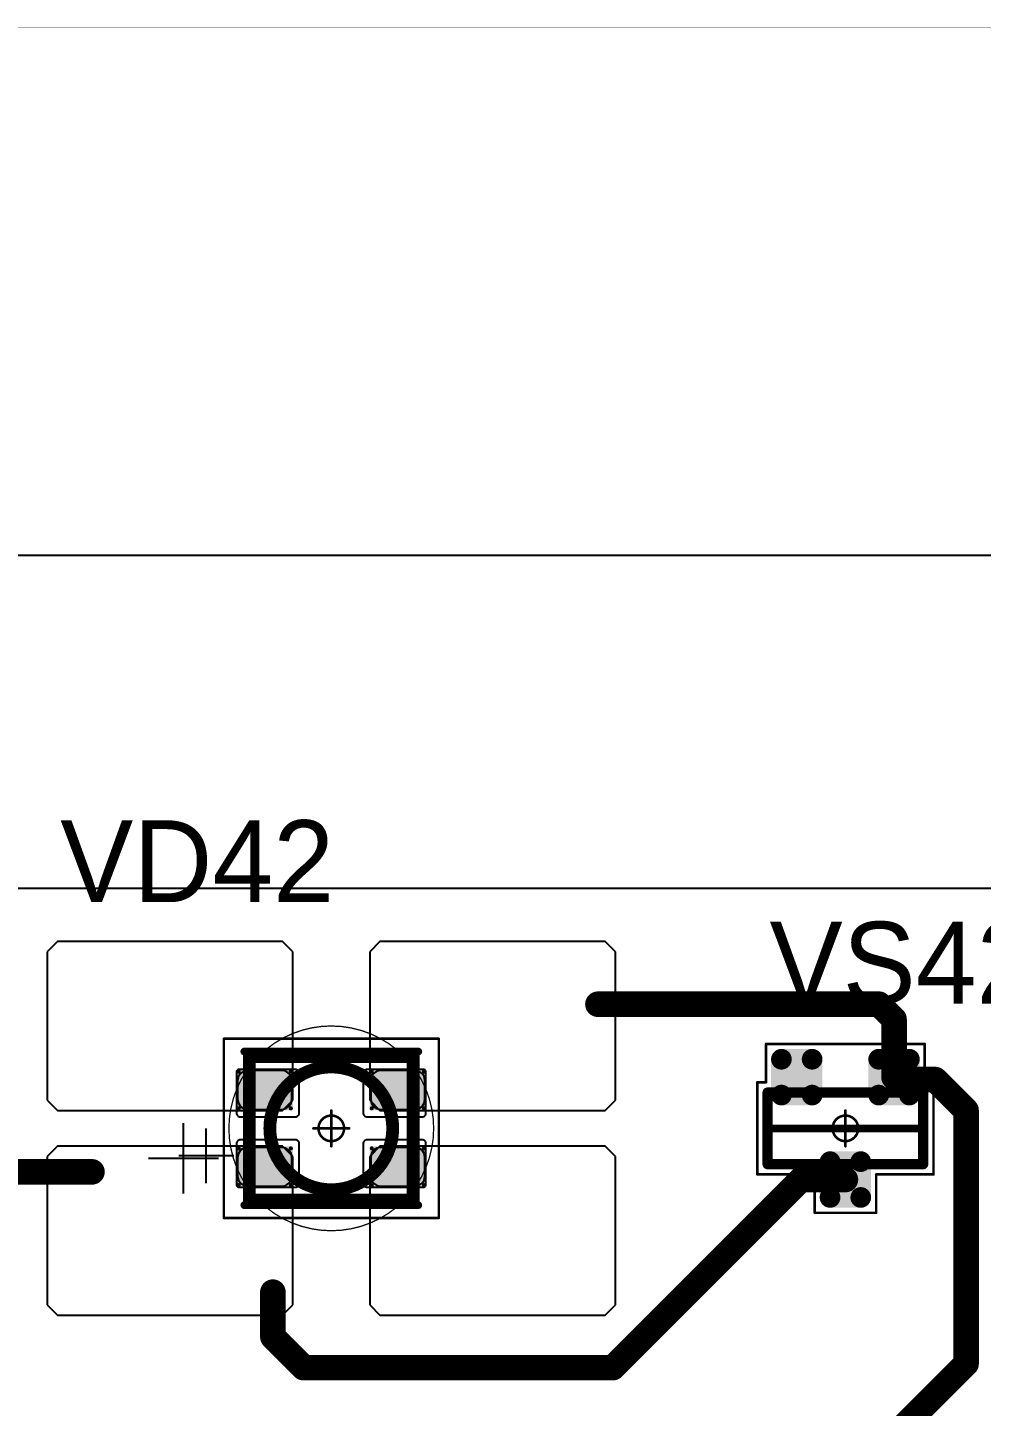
# Model space of a CAD drawing. Header units: millimetres. Extents: x 0 to 400, y 0 to 514.
# Drawn here: x 154.07 to 172.7, y 487.07 to 514.01 of the extents above; entities that cross this region are included whole.
import ezdxf

# ---------------------------------------------------------------- set-up
doc = ezdxf.new("R2010")
doc.units = ezdxf.units.MM
for name, color, linetype in [('Mechanical10', 56, 'Continuous'), ('Mechanical13', 56, 'Continuous'), ('Mechanical15', 56, 'Continuous'), ('Mechanical2', 216, 'Continuous'), ('TopLayer', 1, 'Continuous'), ('TopOverlay', 2, 'Continuous'), ('TopPaste', 8, 'Continuous'), ('TopSolder', 216, 'Continuous')]:
    doc.layers.add(name, color=color, linetype=linetype)

# ---------------------------------------------------------------- blocks, each defined once
blk = doc.blocks.new('SOT23_140')
at = {"layer": 'Mechanical13', "const_width": 0.2}
for points in [[(0.7, 1.52), (-0.7, 1.52)], [(-0.7, -1.52), (-0.7, 1.52)], [(0.7, -1.52), (0.7, 1.52)], [(0.7, -1.52), (-0.7, -1.52)]]:
    blk.add_lwpolyline(points, dxfattribs=at)
at = {"layer": 'Mechanical13', "const_width": 0.1}
for points in [[(-0.75, 1.52, 1), (-0.65, 1.52, 1)], [(-0.75, 1.52, 1), (-0.65, 1.52, 1)], [(0.65, 1.52, 1), (0.75, 1.52, 1)], [(0.65, 1.52, 1), (0.75, 1.52, 1)], [(-0.75, -1.52, 1), (-0.65, -1.52, 1)], [(-0.75, -1.52, 1), (-0.65, -1.52, 1)], [(0.65, -1.52, 1), (0.75, -1.52, 1)], [(0.65, -1.52, 1), (0.75, -1.52, 1)]]:
    blk.add_lwpolyline(points, format="xyb", close=True, dxfattribs=at)
at = {"layer": 'Mechanical15', "const_width": 0.05}
for points in [[(-0.9, 1.55), (-0.9, 1.72)], [(0.9, 1.72), (-0.9, 1.72)], [(0.9, 0.6), (0.9, 1.72)], [(-1.65, -1.55), (-1.65, 1.55)], [(-0.9, 1.55), (-1.65, 1.55)], [(1.65, 0.6), (0.9, 0.6)], [(1.65, -0.6), (1.65, 0.6)], [(0, -0.35), (0, 0.35)], [(0.35, 0), (-0.35, 0)], [(1.65, -0.6), (0.9, -0.6)], [(0.9, -1.72), (0.9, -0.6)], [(-0.9, -1.55), (-1.65, -1.55)], [(-0.9, -1.72), (-0.9, -1.55)], [(0.9, -1.72), (-0.9, -1.72)]]:
    blk.add_lwpolyline(points, dxfattribs=at)
at = {"layer": 'Mechanical15'}
for points, const_width in [([(-0.913, 1.72, 1), (-0.888, 1.72, 1)], 0.025), ([(-0.913, 1.72, 1), (-0.888, 1.72, 1)], 0.025), ([(0.888, 1.72, 1), (0.913, 1.72, 1)], 0.025), ([(0.888, 1.72, 1), (0.913, 1.72, 1)], 0.025), ([(-1.662, 1.55, 1), (-1.637, 1.55, 1)], 0.025), ([(-1.662, 1.55, 1), (-1.637, 1.55, 1)], 0.025), ([(-0.913, 1.55, 1), (-0.888, 1.55, 1)], 0.025), ([(-0.913, 1.55, 1), (-0.888, 1.55, 1)], 0.025), ([(0.888, 0.6, 1), (0.913, 0.6, 1)], 0.025), ([(0.888, 0.6, 1), (0.913, 0.6, 1)], 0.025), ([(1.637, 0.6, 1), (1.662, 0.6, 1)], 0.025), ([(1.637, 0.6, 1), (1.662, 0.6, 1)], 0.025), ([(0.25, 0, 1), (-0.25, 0, 1)], 0.05), ([(-0.012, 0.35, 1), (0.012, 0.35, 1)], 0.025), ([(-0.362, 0, 1), (-0.337, 0, 1)], 0.025), ([(-0.262, 0, 1), (-0.238, 0, 1)], 0.025), ([(0.238, 0, 1), (0.262, 0, 1)], 0.025), ([(0.337, 0, 1), (0.362, 0, 1)], 0.025), ([(-0.012, -0.35, 1), (0.012, -0.35, 1)], 0.025), ([(0.888, -0.6, 1), (0.913, -0.6, 1)], 0.025), ([(0.888, -0.6, 1), (0.913, -0.6, 1)], 0.025), ([(1.637, -0.6, 1), (1.662, -0.6, 1)], 0.025), ([(1.637, -0.6, 1), (1.662, -0.6, 1)], 0.025), ([(-1.662, -1.55, 1), (-1.637, -1.55, 1)], 0.025), ([(-1.662, -1.55, 1), (-1.637, -1.55, 1)], 0.025), ([(-0.913, -1.55, 1), (-0.888, -1.55, 1)], 0.025), ([(-0.913, -1.55, 1), (-0.888, -1.55, 1)], 0.025), ([(-0.913, -1.72, 1), (-0.888, -1.72, 1)], 0.025), ([(-0.913, -1.72, 1), (-0.888, -1.72, 1)], 0.025), ([(0.888, -1.72, 1), (0.913, -1.72, 1)], 0.025), ([(0.888, -1.72, 1), (0.913, -1.72, 1)], 0.025)]:
    blk.add_lwpolyline(points, format="xyb", close=True, dxfattribs=dict(at, const_width=const_width))
at = {"layer": 'TopLayer', "const_width": 0.1}
for points in [[(-1.4, 1.25, 1), (-1.3, 1.25, 1)], [(-0.7, 1.25, 1), (-0.6, 1.25, 1)], [(-1.4, 0.65, 1), (-1.3, 0.65, 1)], [(-0.7, 0.65, 1), (-0.6, 0.65, 1)], [(0.6, 0.3, 1), (0.7, 0.3, 1)], [(1.3, 0.3, 1), (1.4, 0.3, 1)], [(0.6, -0.3, 1), (0.7, -0.3, 1)], [(1.3, -0.3, 1), (1.4, -0.3, 1)], [(-1.4, -0.65, 1), (-1.3, -0.65, 1)], [(-0.7, -0.65, 1), (-0.6, -0.65, 1)], [(-1.4, -1.25, 1), (-1.3, -1.25, 1)], [(-0.7, -1.25, 1), (-0.6, -1.25, 1)]]:
    blk.add_lwpolyline(points, format="xyb", close=True, dxfattribs=at)
at = {"layer": 'TopLayer'}
for points in [[(-1.35, 1.35), (-1.35, 0.55), (-0.65, 1.35), (-0.65, 0.55)], [(-1.45, 1.25), (-1.45, 0.65), (-0.55, 1.25), (-0.55, 0.65)], [(0.55, 0.3), (0.55, -0.3), (1.45, 0.3), (1.45, -0.3)], [(0.65, 0.4), (0.65, -0.4), (1.35, 0.4), (1.35, -0.4)], [(-1.45, -0.65), (-1.45, -1.25), (-0.55, -0.65), (-0.55, -1.25)], [(-1.35, -0.55), (-1.35, -1.35), (-0.65, -0.55), (-0.65, -1.35)]]:
    blk.add_solid(points, dxfattribs=at)
at = {"layer": 'TopOverlay', "const_width": 0.15}
blk.add_lwpolyline([(0, -1.5), (0, 1.5)], dxfattribs=at)
at = {"layer": 'TopOverlay', "const_width": 0.075}
for points in [[(-0.038, 1.5, 1), (0.038, 1.5, 1)], [(-0.038, -1.5, 1), (0.038, -1.5, 1)]]:
    blk.add_lwpolyline(points, format="xyb", close=True, dxfattribs=at)
at = {"layer": 'TopPaste', "const_width": 0.075}
for points in [[(-1.387, 1.25, 1), (-1.313, 1.25, 1)], [(-0.687, 1.25, 1), (-0.613, 1.25, 1)], [(-1.387, 0.65, 1), (-1.313, 0.65, 1)], [(-0.687, 0.65, 1), (-0.613, 0.65, 1)], [(0.613, 0.3, 1), (0.687, 0.3, 1)], [(1.313, 0.3, 1), (1.387, 0.3, 1)], [(0.613, -0.3, 1), (0.687, -0.3, 1)], [(1.313, -0.3, 1), (1.387, -0.3, 1)], [(-1.387, -0.65, 1), (-1.313, -0.65, 1)], [(-0.687, -0.65, 1), (-0.613, -0.65, 1)], [(-1.387, -1.25, 1), (-1.313, -1.25, 1)], [(-0.687, -1.25, 1), (-0.613, -1.25, 1)]]:
    blk.add_lwpolyline(points, format="xyb", close=True, dxfattribs=at)
at = {"layer": 'TopPaste'}
for points in [[(-1.425, 1.25), (-1.425, 0.65), (-0.575, 1.25), (-0.575, 0.65)], [(-1.35, 1.325), (-1.35, 0.575), (-0.65, 1.325), (-0.65, 0.575)], [(0.575, 0.3), (0.575, -0.3), (1.425, 0.3), (1.425, -0.3)], [(0.65, 0.375), (0.65, -0.375), (1.35, 0.375), (1.35, -0.375)], [(-1.425, -0.65), (-1.425, -1.25), (-0.575, -0.65), (-0.575, -1.25)], [(-1.35, -0.575), (-1.35, -1.325), (-0.65, -0.575), (-0.65, -1.325)]]:
    blk.add_solid(points, dxfattribs=at)
at = {"layer": 'TopSolder', "const_width": 0.202}
for points in [[(-1.451, 1.25, 1), (-1.249, 1.25, 1)], [(-0.751, 1.25, 1), (-0.549, 1.25, 1)], [(-1.451, 0.65, 1), (-1.249, 0.65, 1)], [(-0.751, 0.65, 1), (-0.549, 0.65, 1)], [(0.549, 0.3, 1), (0.751, 0.3, 1)], [(1.249, 0.3, 1), (1.451, 0.3, 1)], [(0.549, -0.3, 1), (0.751, -0.3, 1)], [(1.249, -0.3, 1), (1.451, -0.3, 1)], [(-1.451, -0.65, 1), (-1.249, -0.65, 1)], [(-0.751, -0.65, 1), (-0.549, -0.65, 1)], [(-1.451, -1.25, 1), (-1.249, -1.25, 1)], [(-0.751, -1.25, 1), (-0.549, -1.25, 1)]]:
    blk.add_lwpolyline(points, format="xyb", close=True, dxfattribs=at)
at = {"layer": 'TopSolder'}
for points in [[(-1.35, 1.452), (-1.35, 0.448), (-0.65, 1.452), (-0.65, 0.448)], [(-1.552, 1.25), (-1.552, 0.65), (-0.448, 1.25), (-0.448, 0.65)], [(0.448, 0.3), (0.448, -0.3), (1.552, 0.3), (1.552, -0.3)], [(0.65, 0.502), (0.65, -0.502), (1.35, 0.502), (1.35, -0.502)], [(-1.35, -0.448), (-1.35, -1.452), (-0.65, -0.448), (-0.65, -1.452)], [(-1.552, -0.65), (-1.552, -1.25), (-0.448, -0.65), (-0.448, -1.25)]]:
    blk.add_solid(points, dxfattribs=at)
blk = doc.blocks.new('E65F_313')
at = {"layer": 'Mechanical13'}
for p, q in [((2.441, 1.071), (2.441, 0)), ((1.905, 0.536), (2.976, 0.536))]:
    blk.add_line(p, q, dxfattribs=at)
at = {"layer": 'Mechanical13', "const_width": 0.25}
for points in [[(-1.6, 1.4), (-1.6, -1.4)], [(1.6, 1.4), (-1.6, 1.4)], [(1.6, 1.4), (1.6, -1.4)], [(1.6, -1.4), (-1.6, -1.4)]]:
    blk.add_lwpolyline(points, dxfattribs=at)
at = {"layer": 'Mechanical13'}
for points, const_width in [([(-1.663, 1.4, 1), (-1.538, 1.4, 1)], 0.125), ([(-1.663, 1.4, 1), (-1.538, 1.4, 1)], 0.125), ([(1.537, 1.4, 1), (1.662, 1.4, 1)], 0.125), ([(1.537, 1.4, 1), (1.662, 1.4, 1)], 0.125), ([(1.2, 0, 1), (-1.2, 0, 1)], 0.25), ([(-1.263, 0, 1), (-1.138, 0, 1)], 0.125), ([(1.137, 0, 1), (1.262, 0, 1)], 0.125), ([(-1.663, -1.4, 1), (-1.538, -1.4, 1)], 0.125), ([(-1.663, -1.4, 1), (-1.538, -1.4, 1)], 0.125), ([(1.537, -1.4, 1), (1.662, -1.4, 1)], 0.125), ([(1.537, -1.4, 1), (1.662, -1.4, 1)], 0.125)]:
    blk.add_lwpolyline(points, format="xyb", close=True, dxfattribs=dict(at, const_width=const_width))
at = {"layer": 'Mechanical15', "const_width": 0.05}
for points in [[(2.1, 1.75), (-2.1, 1.75)], [(-2.1, 1.75), (-2.1, -1.75)], [(2.1, 1.75), (2.1, -1.75)], [(0, 0.35), (0, -0.35)], [(0, 0.35), (0, -0.35)], [(0.35, 0), (-0.35, 0)], [(0.35, 0), (-0.35, 0)], [(2.1, -1.75), (-2.1, -1.75)]]:
    blk.add_lwpolyline(points, dxfattribs=at)
at = {"layer": 'Mechanical15'}
for points, const_width in [([(-2.113, 1.75, 1), (-2.088, 1.75, 1)], 0.025), ([(-2.113, 1.75, 1), (-2.088, 1.75, 1)], 0.025), ([(2.087, 1.75, 1), (2.112, 1.75, 1)], 0.025), ([(2.087, 1.75, 1), (2.112, 1.75, 1)], 0.025), ([(0.25, 0, 1), (-0.25, 0, 1)], 0.05), ([(0.25, 0, 1), (-0.25, 0, 1)], 0.05), ([(-0.013, 0.35, 1), (0.012, 0.35, 1)], 0.025), ([(-0.013, 0.35, 1), (0.012, 0.35, 1)], 0.025), ([(-0.363, 0, 1), (-0.338, 0, 1)], 0.025), ([(-0.363, 0, 1), (-0.338, 0, 1)], 0.025), ([(-0.263, 0, 1), (-0.238, 0, 1)], 0.025), ([(-0.263, 0, 1), (-0.238, 0, 1)], 0.025), ([(0.237, 0, 1), (0.262, 0, 1)], 0.025), ([(0.237, 0, 1), (0.262, 0, 1)], 0.025), ([(0.337, 0, 1), (0.362, 0, 1)], 0.025), ([(0.337, 0, 1), (0.362, 0, 1)], 0.025), ([(-0.013, -0.35, 1), (0.012, -0.35, 1)], 0.025), ([(-0.013, -0.35, 1), (0.012, -0.35, 1)], 0.025), ([(-2.113, -1.75, 1), (-2.088, -1.75, 1)], 0.025), ([(-2.113, -1.75, 1), (-2.088, -1.75, 1)], 0.025), ([(2.087, -1.75, 1), (2.112, -1.75, 1)], 0.025), ([(2.087, -1.75, 1), (2.112, -1.75, 1)], 0.025)]:
    blk.add_lwpolyline(points, format="xyb", close=True, dxfattribs=dict(at, const_width=const_width))
at = {"layer": 'TopLayer'}
for p, q in [((-5.35, 3.65), (-5.55, 3.45)), ((-0.95, 3.65), (-5.35, 3.65)), ((-5.35, 3.65), (-5.35, 3.65)), ((-0.75, 3.45), (-0.95, 3.65)), ((0.95, 3.65), (0.75, 3.45)), ((5.35, 3.65), (0.95, 3.65)), ((0.95, 3.65), (0.95, 3.65)), ((5.55, 3.45), (5.35, 3.65)), ((-5.55, 3.45), (-5.55, 3.45)), ((-5.55, 3.45), (-5.55, 0.55)), ((-0.75, 0.55), (-0.75, 3.45)), ((0.75, 3.45), (0.75, 3.45)), ((0.75, 3.45), (0.75, 0.55)), ((5.55, 0.55), (5.55, 3.45)), ((-5.55, 0.55), (-5.35, 0.35)), ((-0.95, 0.35), (-0.75, 0.55)), ((0.75, 0.55), (0.95, 0.35)), ((5.35, 0.35), (5.55, 0.55)), ((-5.35, 0.35), (-0.95, 0.35)), ((0.95, 0.35), (5.35, 0.35)), ((-5.35, -0.35), (-5.55, -0.55)), ((-0.95, -0.35), (-5.35, -0.35)), ((-5.35, -0.35), (-5.35, -0.35)), ((-0.75, -0.55), (-0.95, -0.35)), ((0.95, -0.35), (0.75, -0.55)), ((5.35, -0.35), (0.95, -0.35)), ((0.95, -0.35), (0.95, -0.35)), ((5.55, -0.55), (5.35, -0.35)), ((-5.55, -0.55), (-5.55, -0.55)), ((-5.55, -0.55), (-5.55, -3.45)), ((-0.75, -3.45), (-0.75, -0.55)), ((0.75, -0.55), (0.75, -0.55)), ((0.75, -0.55), (0.75, -3.45)), ((5.55, -3.45), (5.55, -0.55)), ((-5.55, -3.45), (-5.35, -3.65)), ((-0.95, -3.65), (-0.75, -3.45)), ((0.75, -3.45), (0.95, -3.65)), ((5.35, -3.65), (5.55, -3.45)), ((-5.35, -3.65), (-0.95, -3.65)), ((0.95, -3.65), (5.35, -3.65))]:
    blk.add_line(p, q, dxfattribs=at)
at = {"layer": 'TopLayer', "const_width": 0.04}
for points in [[(-1.83, 1.11, 1), (-1.79, 1.11, 1)], [(-0.81, 1.11, 1), (-0.77, 1.11, 1)], [(0.77, 1.11, 1), (0.81, 1.11, 1)], [(1.79, 1.11, 1), (1.83, 1.11, 1)], [(-1.83, 0.39, 1), (-1.79, 0.39, 1)], [(-0.81, 0.39, 1), (-0.77, 0.39, 1)], [(0.77, 0.39, 1), (0.81, 0.39, 1)], [(1.79, 0.39, 1), (1.83, 0.39, 1)], [(-1.83, -0.39, 1), (-1.79, -0.39, 1)], [(-0.81, -0.39, 1), (-0.77, -0.39, 1)], [(0.77, -0.39, 1), (0.81, -0.39, 1)], [(1.79, -0.39, 1), (1.83, -0.39, 1)], [(-1.83, -1.11, 1), (-1.79, -1.11, 1)], [(-0.81, -1.11, 1), (-0.77, -1.11, 1)], [(0.77, -1.11, 1), (0.81, -1.11, 1)], [(1.79, -1.11, 1), (1.83, -1.11, 1)]]:
    blk.add_lwpolyline(points, format="xyb", close=True, dxfattribs=at)
at = {"layer": 'TopLayer'}
for points in [[(-1.85, 1.11), (-1.85, 0.39), (-0.75, 1.11), (-0.75, 0.39)], [(-1.81, 1.15), (-1.81, 0.35), (-0.79, 1.15), (-0.79, 0.35)], [(0.75, 1.11), (0.75, 0.39), (1.85, 1.11), (1.85, 0.39)], [(0.79, 1.15), (0.79, 0.35), (1.81, 1.15), (1.81, 0.35)], [(-1.85, -0.39), (-1.85, -1.11), (-0.75, -0.39), (-0.75, -1.11)], [(-1.81, -0.35), (-1.81, -1.15), (-0.79, -0.35), (-0.79, -1.15)], [(0.75, -0.39), (0.75, -1.11), (1.85, -0.39), (1.85, -1.11)], [(0.79, -0.35), (0.79, -1.15), (1.81, -0.35), (1.81, -1.15)]]:
    blk.add_solid(points, dxfattribs=at)
at = {"layer": 'TopOverlay'}
for p, q in [((2.886, 1.271), (2.886, -0.1)), ((2.2, 0.586), (3.571, 0.586))]:
    blk.add_line(p, q, dxfattribs=at)
at = {"layer": 'TopOverlay', "const_width": 0.15}
for points in [[(1.7, 1.5), (-1.7, 1.5)], [(1.7, -1.5), (-1.7, -1.5)]]:
    blk.add_lwpolyline(points, dxfattribs=at)
at = {"layer": 'TopOverlay', "const_width": 0.075}
for points in [[(-1.738, 1.5, 1), (-1.663, 1.5, 1)], [(1.662, 1.5, 1), (1.737, 1.5, 1)], [(-1.738, -1.5, 1), (-1.663, -1.5, 1)], [(1.662, -1.5, 1), (1.737, -1.5, 1)]]:
    blk.add_lwpolyline(points, format="xyb", close=True, dxfattribs=at)
at = {"layer": 'TopPaste'}
for p, q in [((-1.711, 1.114), (-1.773, 1.073)), ((-1.638, 1.129), (-1.711, 1.114)), ((-0.963, 1.129), (-1.638, 1.129)), ((-0.889, 1.114), (-0.963, 1.129)), ((-0.827, 1.073), (-0.889, 1.114)), ((0.889, 1.114), (0.827, 1.073)), ((0.962, 1.129), (0.889, 1.114)), ((1.637, 1.129), (0.962, 1.129)), ((1.711, 1.114), (1.637, 1.129)), ((1.773, 1.073), (1.711, 1.114)), ((-1.814, 1.011), (-1.829, 0.938)), ((-1.829, 0.938), (-1.829, 0.563)), ((-1.773, 1.073), (-1.814, 1.011)), ((-0.786, 1.011), (-0.827, 1.073)), ((-0.771, 0.938), (-0.786, 1.011)), ((-0.771, 0.563), (-0.771, 0.938)), ((0.786, 1.011), (0.771, 0.938)), ((0.771, 0.938), (0.771, 0.563)), ((0.827, 1.073), (0.786, 1.011)), ((1.814, 1.011), (1.773, 1.073)), ((1.829, 0.938), (1.814, 1.011)), ((1.829, 0.563), (1.829, 0.938)), ((-1.829, 0.563), (-1.814, 0.489)), ((-0.786, 0.489), (-0.771, 0.563)), ((0.771, 0.563), (0.786, 0.489)), ((1.814, 0.489), (1.829, 0.563)), ((-1.814, 0.489), (-1.773, 0.427)), ((-1.773, 0.427), (-1.711, 0.386)), ((-1.711, 0.386), (-1.638, 0.371)), ((-1.638, 0.371), (-0.963, 0.371)), ((-0.963, 0.371), (-0.889, 0.386)), ((-0.889, 0.386), (-0.827, 0.427)), ((-0.827, 0.427), (-0.786, 0.489)), ((0.786, 0.489), (0.827, 0.427)), ((0.827, 0.427), (0.889, 0.386)), ((0.889, 0.386), (0.962, 0.371)), ((0.962, 0.371), (1.637, 0.371)), ((1.637, 0.371), (1.711, 0.386)), ((1.711, 0.386), (1.773, 0.427)), ((1.773, 0.427), (1.814, 0.489)), ((-1.814, -0.489), (-1.829, -0.563)), ((-1.773, -0.427), (-1.814, -0.489)), ((-1.711, -0.386), (-1.773, -0.427)), ((-1.638, -0.371), (-1.711, -0.386)), ((-0.963, -0.371), (-1.638, -0.371)), ((-0.889, -0.386), (-0.963, -0.371)), ((-0.827, -0.427), (-0.889, -0.386)), ((-0.786, -0.489), (-0.827, -0.427)), ((-0.771, -0.563), (-0.786, -0.489)), ((0.786, -0.489), (0.771, -0.563)), ((0.827, -0.427), (0.786, -0.489)), ((0.889, -0.386), (0.827, -0.427)), ((0.962, -0.371), (0.889, -0.386)), ((1.637, -0.371), (0.962, -0.371)), ((1.711, -0.386), (1.637, -0.371)), ((1.773, -0.427), (1.711, -0.386)), ((1.814, -0.489), (1.773, -0.427)), ((1.829, -0.563), (1.814, -0.489)), ((-1.829, -0.563), (-1.829, -0.938)), ((-0.771, -0.938), (-0.771, -0.563)), ((0.771, -0.563), (0.771, -0.938)), ((1.829, -0.938), (1.829, -0.563)), ((-1.829, -0.938), (-1.814, -1.011)), ((-1.814, -1.011), (-1.773, -1.073)), ((-1.773, -1.073), (-1.711, -1.114)), ((-0.889, -1.114), (-0.827, -1.073)), ((-0.827, -1.073), (-0.786, -1.011)), ((-0.786, -1.011), (-0.771, -0.938)), ((0.771, -0.938), (0.786, -1.011)), ((0.786, -1.011), (0.827, -1.073)), ((0.827, -1.073), (0.889, -1.114)), ((1.711, -1.114), (1.773, -1.073)), ((1.773, -1.073), (1.814, -1.011)), ((1.814, -1.011), (1.829, -0.938)), ((-1.711, -1.114), (-1.638, -1.129)), ((-1.638, -1.129), (-0.963, -1.129)), ((-0.963, -1.129), (-0.889, -1.114)), ((0.889, -1.114), (0.962, -1.129)), ((0.962, -1.129), (1.637, -1.129)), ((1.637, -1.129), (1.711, -1.114))]:
    blk.add_line(p, q, dxfattribs=at)
at = {"layer": 'TopSolder'}
for p, q in [((-1.842, 1.129), (-1.85, 1.111)), ((-1.85, 1.111), (-1.85, 1.101)), ((-1.85, 1.101), (-1.85, 1.101)), ((-1.85, 1.101), (-1.85, 0.301)), ((-1.828, 1.143), (-1.842, 1.129)), ((-1.81, 1.151), (-1.828, 1.143)), ((-1.8, 1.151), (-1.81, 1.151)), ((-0.7, 1.151), (-1.8, 1.151)), ((-0.685, 1.151), (-0.7, 1.151)), ((-0.7, 1.151), (-0.7, 1.151)), ((-0.658, 1.139), (-0.685, 1.151)), ((-0.636, 1.118), (-0.658, 1.139)), ((-0.625, 1.09), (-0.636, 1.118)), ((-0.625, 1.076), (-0.625, 1.09)), ((0.636, 1.118), (0.625, 1.09)), ((0.625, 1.09), (0.625, 1.076)), ((0.657, 1.139), (0.636, 1.118)), ((0.685, 1.151), (0.657, 1.139)), ((0.7, 1.151), (0.685, 1.151)), ((1.8, 1.151), (0.7, 1.151)), ((1.81, 1.151), (1.8, 1.151)), ((1.8, 1.151), (1.8, 1.151)), ((1.828, 1.143), (1.81, 1.151)), ((1.842, 1.129), (1.828, 1.143)), ((1.85, 1.111), (1.842, 1.129)), ((1.85, 1.101), (1.85, 1.111)), ((1.85, 0.301), (1.85, 1.101)), ((-0.625, 0.301), (-0.625, 1.076)), ((0.625, 1.076), (0.625, 1.076)), ((0.625, 1.076), (0.625, 0.301)), ((-1.85, 0.301), (-1.85, 0.286)), ((-1.85, 0.286), (-1.839, 0.258)), ((-0.636, 0.258), (-0.625, 0.286)), ((-0.625, 0.286), (-0.625, 0.301)), ((-0.625, 0.301), (-0.625, 0.301)), ((0.625, 0.301), (0.625, 0.286)), ((0.625, 0.286), (0.636, 0.258)), ((1.839, 0.258), (1.85, 0.286)), ((1.85, 0.286), (1.85, 0.301)), ((1.85, 0.301), (1.85, 0.301)), ((-1.839, 0.258), (-1.818, 0.237)), ((-1.818, 0.237), (-1.79, 0.226)), ((-1.79, 0.226), (-1.775, 0.226)), ((-1.775, 0.226), (-1.775, 0.226)), ((-1.775, 0.226), (-0.7, 0.226)), ((-0.7, 0.226), (-0.685, 0.226)), ((-0.685, 0.226), (-0.658, 0.237)), ((-0.658, 0.237), (-0.636, 0.258)), ((0.636, 0.258), (0.657, 0.237)), ((0.657, 0.237), (0.685, 0.226)), ((0.685, 0.226), (0.7, 0.226)), ((0.7, 0.226), (0.7, 0.226)), ((0.7, 0.226), (1.775, 0.226)), ((1.775, 0.226), (1.79, 0.226)), ((1.79, 0.226), (1.817, 0.237)), ((1.817, 0.237), (1.839, 0.258)), ((-1.839, -0.257), (-1.85, -0.285)), ((-1.818, -0.236), (-1.839, -0.257)), ((-1.79, -0.224), (-1.818, -0.236)), ((-1.775, -0.224), (-1.79, -0.224)), ((-0.7, -0.224), (-1.775, -0.224)), ((-0.685, -0.224), (-0.7, -0.224)), ((-0.7, -0.224), (-0.7, -0.224)), ((-0.658, -0.236), (-0.685, -0.224)), ((-0.636, -0.257), (-0.658, -0.236)), ((-0.625, -0.285), (-0.636, -0.257)), ((0.636, -0.257), (0.625, -0.285)), ((0.657, -0.236), (0.636, -0.257)), ((0.685, -0.224), (0.657, -0.236)), ((0.7, -0.224), (0.685, -0.224)), ((1.775, -0.224), (0.7, -0.224)), ((1.79, -0.224), (1.775, -0.224)), ((1.775, -0.224), (1.775, -0.224)), ((1.817, -0.236), (1.79, -0.224)), ((1.839, -0.257), (1.817, -0.236)), ((1.85, -0.285), (1.839, -0.257)), ((-1.85, -0.285), (-1.85, -0.299)), ((-1.85, -0.299), (-1.85, -0.299)), ((-1.85, -0.299), (-1.85, -1.099)), ((-0.625, -0.299), (-0.625, -0.285)), ((-0.625, -1.074), (-0.625, -0.299)), ((0.625, -0.285), (0.625, -0.299)), ((0.625, -0.299), (0.625, -0.299)), ((0.625, -0.299), (0.625, -1.074)), ((1.85, -0.299), (1.85, -0.285)), ((1.85, -1.099), (1.85, -0.299)), ((-0.625, -1.089), (-0.625, -1.074)), ((-0.625, -1.074), (-0.625, -1.074)), ((0.625, -1.074), (0.625, -1.089)), ((-1.85, -1.099), (-1.85, -1.109)), ((-1.85, -1.109), (-1.842, -1.128)), ((-1.842, -1.128), (-1.828, -1.142)), ((-1.828, -1.142), (-1.81, -1.149)), ((-1.81, -1.149), (-1.8, -1.149)), ((-1.8, -1.149), (-0.7, -1.149)), ((-1.8, -1.149), (-1.8, -1.149)), ((-0.7, -1.149), (-0.685, -1.149)), ((-0.685, -1.149), (-0.658, -1.138)), ((-0.658, -1.138), (-0.636, -1.117)), ((-0.636, -1.117), (-0.625, -1.089)), ((0.625, -1.089), (0.636, -1.117)), ((0.636, -1.117), (0.657, -1.138)), ((0.657, -1.138), (0.685, -1.149)), ((0.685, -1.149), (0.7, -1.149)), ((0.7, -1.149), (1.8, -1.149)), ((0.7, -1.149), (0.7, -1.149)), ((1.8, -1.149), (1.81, -1.149)), ((1.81, -1.149), (1.828, -1.142)), ((1.828, -1.142), (1.842, -1.128)), ((1.842, -1.128), (1.85, -1.109)), ((1.85, -1.109), (1.85, -1.099)), ((1.85, -1.099), (1.85, -1.099))]:
    blk.add_line(p, q, dxfattribs=at)

msp = doc.modelspace()

# ---------------------------------------------------------------- linework, layer by layer
at = {"layer": 'Mechanical10', "const_width": 0.01}
msp.add_lwpolyline([(0, 514), (400, 514)], dxfattribs=at)
at = {"layer": 'Mechanical2'}
for points, const_width in [([(162, 492.5, 1), (158, 492.5, 1)], 0.0254), ([(160, 494.5, 1), (160, 494.5, 1)], 0.0005), ([(157.994, 492.5, 1), (158.006, 492.5, 1)], 0.0127), ([(158, 492.5, 1), (158, 492.5, 1)], 0.0005), ([(161.994, 492.5, 1), (162.006, 492.5, 1)], 0.0127), ([(162, 492.5, 1), (162, 492.5, 1)], 0.0005), ([(160, 490.5, 1), (160, 490.5, 1)], 0.0005)]:
    msp.add_lwpolyline(points, format="xyb", close=True, dxfattribs=dict(at, const_width=const_width))
at = {"layer": 'Mechanical2', "const_width": 0.001}
for points in [[(160, 490.5), (160, 494.5)], [(158, 492.5), (162, 492.5)]]:
    msp.add_lwpolyline(points, dxfattribs=at)
at = {"layer": 'TopLayer'}
for p, q in [((126.2, 503.7), (272.275, 503.7)), ((269.488, 497.187), (129.112, 497.187))]:
    msp.add_line(p, q, dxfattribs=at)
at = {"layer": 'TopLayer', "const_width": 0.5}
for points in [[(165.209, 494.925), (170.7, 494.925)], [(170.7, 494.925), (170.993, 494.632)], [(170.993, 493.5), (170.993, 494.632)], [(170.993, 493.5), (171.04, 493.453)], [(171.04, 493.453), (171.797, 493.453)], [(171.797, 493.453), (172.4, 492.85)], [(172.4, 487.9), (172.4, 492.85)], [(153.375, 491.65), (155.325, 491.65)], [(167.775, 490.1), (169.175, 491.5)], [(169.175, 491.5), (170.043, 491.5)], [(165.5, 487.825), (167.775, 490.1)], [(167.775, 490.1), (167.775, 490.1)], [(158.859, 488.425), (158.859, 489.3)], [(158.859, 488.425), (159.459, 487.825)], [(167, 482.5), (172.4, 487.9)], [(159.459, 487.825), (165.5, 487.825)]]:
    msp.add_lwpolyline(points, dxfattribs=at)
at = {"layer": 'TopLayer', "const_width": 0.25}
for points in [[(165.084, 494.925, 1), (165.334, 494.925, 1)], [(170.575, 494.925, 1), (170.825, 494.925, 1)], [(170.575, 494.925, 1), (170.825, 494.925, 1)], [(170.868, 494.632, 1), (171.118, 494.632, 1)], [(170.868, 494.632, 1), (171.118, 494.632, 1)], [(170.868, 493.5, 1), (171.118, 493.5, 1)], [(170.868, 493.5, 1), (171.118, 493.5, 1)], [(170.915, 493.453, 1), (171.165, 493.453, 1)], [(170.915, 493.453, 1), (171.165, 493.453, 1)], [(171.672, 493.453, 1), (171.922, 493.453, 1)], [(171.672, 493.453, 1), (171.922, 493.453, 1)], [(172.275, 492.85, 1), (172.525, 492.85, 1)], [(172.275, 492.85, 1), (172.525, 492.85, 1)], [(155.2, 491.65, 1), (155.45, 491.65, 1)], [(169.05, 491.5, 1), (169.3, 491.5, 1)], [(169.05, 491.5, 1), (169.3, 491.5, 1)], [(169.918, 491.5, 1), (170.168, 491.5, 1)], [(167.65, 490.1, 1), (167.9, 490.1, 1)], [(167.65, 490.1, 1), (167.9, 490.1, 1)], [(167.65, 490.1, 1), (167.9, 490.1, 1)], [(167.65, 490.1, 1), (167.9, 490.1, 1)], [(158.734, 489.3, 1), (158.984, 489.3, 1)], [(158.734, 488.425, 1), (158.984, 488.425, 1)], [(158.734, 488.425, 1), (158.984, 488.425, 1)], [(172.275, 487.9, 1), (172.525, 487.9, 1)], [(172.275, 487.9, 1), (172.525, 487.9, 1)], [(159.334, 487.825, 1), (159.584, 487.825, 1)], [(159.334, 487.825, 1), (159.584, 487.825, 1)], [(165.375, 487.825, 1), (165.625, 487.825, 1)], [(165.375, 487.825, 1), (165.625, 487.825, 1)]]:
    msp.add_lwpolyline(points, format="xyb", close=True, dxfattribs=at)

# ---------------------------------------------------------------- block references
for name, p, rotation in [('E65F_313', (160, 492.5), 180), ('SOT23_140', (170.043, 492.5), 270)]:
    msp.add_blockref(name, p, dxfattribs=dict(rotation=rotation))

# ---------------------------------------------------------------- texts
at = {"layer": 'TopOverlay'}
for s, p in [('VD42', (154.704, 496.919)), ('VS42', (168.562, 494.935))]:
    msp.add_text(s, height=1.6, dxfattribs=at).set_placement(p)

doc.saveas('drawing.dxf')
